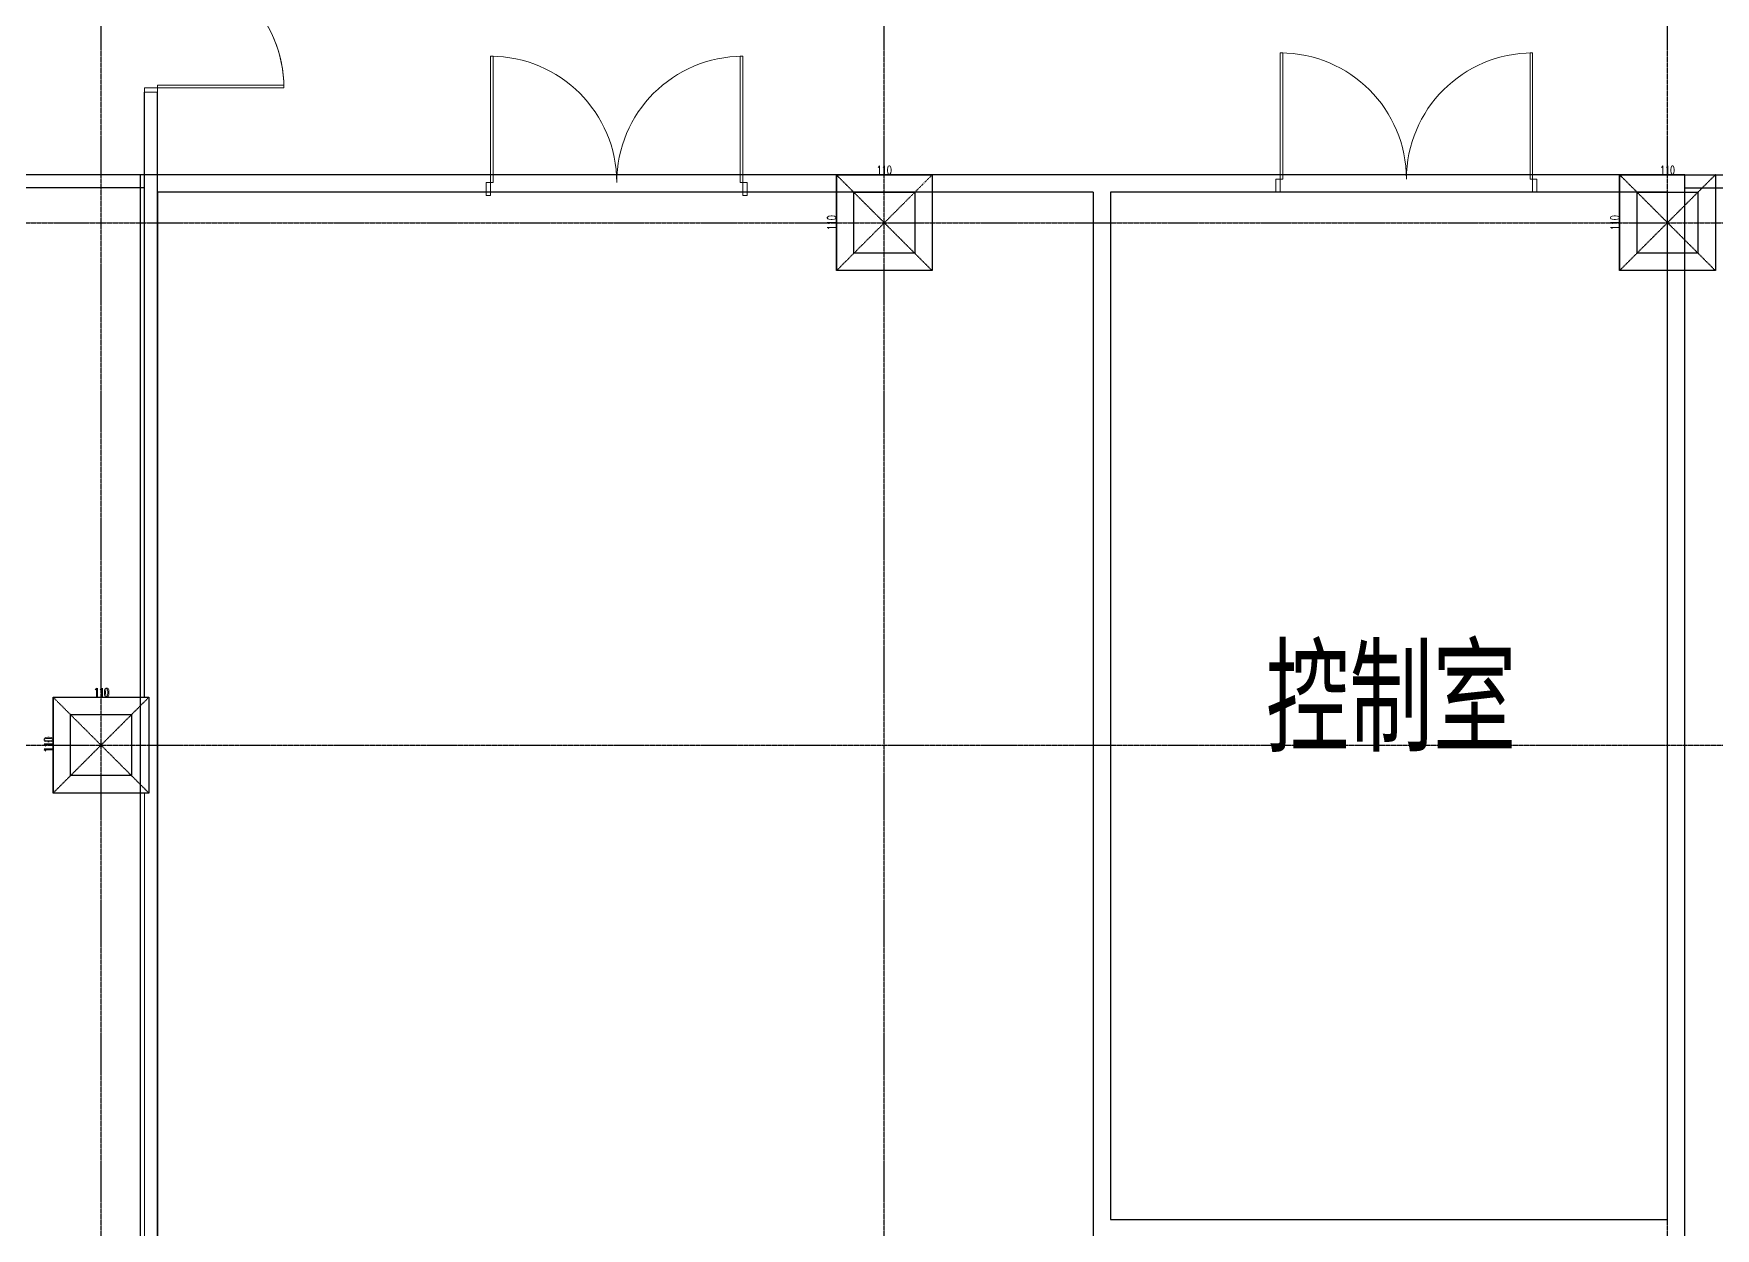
# Model space of a CAD drawing. Header units: millimetres. Extents: x -21841 to 195597, y -1659 to 112111.
# Drawn here: x 1782 to 3715, y 12195 to 13567 of the extents above; entities that cross this region are included whole.
import ezdxf
from ezdxf.enums import TextEntityAlignment as Align

# ---------------------------------------------------------------- set-up
doc = ezdxf.new("R2010")
doc.units = ezdxf.units.MM
doc.linetypes.add('X-N-FAB-L10$0$COL-CEN-LIN', pattern=[3.25, 2.5, -0.25, 0.25, -0.25])
doc.linetypes.add('X-N-FAB-L10$0$HIDDEN', pattern=[0.375, 0.25, -0.125])
for name, color, linetype in [('0-FMCS', 6, 'Continuous'), ('0-XREF', 7, 'Continuous'), ('X-N-FAB-L10$0$0-NC', 8, 'Continuous'), ('X-N-FAB-L10$0$0-ND', 8, 'Continuous'), ('X-N-FAB-L10$0$0-可燃氣體房', 241, 'Continuous'), ('X-N-FAB-L10$0$0-控制室', 7, 'Continuous'), ('X-N-FAB-L10$0$A-WALL-IN', 8, 'Continuous'), ('X-N-FAB-L10$0$CCL', 8, 'X-N-FAB-L10$0$COL-CEN-LIN'), ('X-N-FAB-L10$0$COL', 8, 'Continuous'), ('X-N-FAB-L10$0$COL-S', 8, 'Continuous'), ('X-N-FAB-L10$0$DE-MMTN-F2-Z-000-P-CHEM-L10_0730$0$DOOR', 4, 'Continuous'), ('X-N-FAB-L10$0$DOOR', 8, 'Continuous'), ('X-N-FAB-L10$0$TXT-CODE', 8, 'Continuous'), ('X-N-FAB-L10$0$WALL-P', 8, 'Continuous')]:
    doc.layers.add(name, color=color, linetype=linetype)
doc.layers.add('X-N-FAB-L10$0$STEEL1', color=8, linetype='Continuous', lineweight=0)
doc.styles.add('X-N-FAB-L10$0$CHINA', font='simplex.shx', dxfattribs={"width": 0.75, "bigfont": 'chineset.shx'})
doc.styles.add('X-N-FAB-L10$0$COL-NUM', font='romanc')
doc.styles.add('X-N-FAB-L10$0$DIM', font='simplex.shx', dxfattribs={"width": 0.67, "bigfont": 'chineset.shx'})

# ---------------------------------------------------------------- blocks, each defined once
blk = doc.blocks.new('X-N-FAB-L10$0$萬用門(22改)-REVISED[26]_1')
at = {"layer": 'X-N-FAB-L10$0$DOOR', "color": 4, "lineweight": 0}
for p, q in [((1368.5, 6015), (1368.5, 6020)), ((1368.5, 6020), (1383.5, 6020)), ((1383.5, 6015), (1368.5, 6015)), ((1383.5, 6020), (1383.5, 6015)), ((1383.5, 6015), (1528.5, 6015)), ((1383.5, 6012), (1383.5, 6015)), ((1528.5, 6012), (1383.5, 6012)), ((1528.5, 6015), (1528.5, 6012)), ((1368.5, 5720), (1368.5, 5725)), ((1368.5, 5725), (1383.5, 5725)), ((1383.5, 5728), (1528.5, 5728)), ((1383.5, 5725), (1383.5, 5728)), ((1528.5, 5725), (1383.5, 5725)), ((1383.5, 5725), (1383.5, 5720)), ((1528.5, 5728), (1528.5, 5725)), ((1383.5, 5720), (1368.5, 5720))]:
    blk.add_line(p, q, dxfattribs=at)
for centre, start, end in [((1383.5, 6015), 270, 0), ((1383.5, 5725), 0, 90)]:
    blk.add_arc(centre, 145, start, end, dxfattribs=at)
blk = doc.blocks.new('X-N-FAB-L10')
at = {"layer": 'DEFPOINTS', "color": 8, "linetype": 'X-N-FAB-L10$0$HIDDEN', "ltscale": 0.1}
for p, q in [((2815, 13405), (2705, 13295)), ((2705, 13405), (2815, 13295)), ((3715, 13405), (3605, 13295)), ((3605, 13405), (3715, 13295)), ((1915, 12805), (1805, 12695)), ((1805, 12805), (1915, 12695)), ((1915, 12805), (1805, 12695)), ((1805, 12805), (1915, 12695))]:
    blk.add_line(p, q, dxfattribs=at)
at = {"layer": 'DEFPOINTS', "color": 8}
for p, q in [((2705, 13405), (2815, 13405)), ((2705, 13405), (2705, 13295)), ((3605, 13405), (3715, 13405)), ((3605, 13405), (3605, 13295)), ((1805, 12805), (1915, 12805)), ((1805, 12805), (1805, 12695)), ((1805, 12805), (1915, 12805)), ((1805, 12805), (1805, 12695))]:
    blk.add_line(p, q, dxfattribs=at)
at = {"layer": 'X-N-FAB-L10$0$A-WALL-IN', "color": 8}
for p, q in [((1910, 13405), (35, 13405)), ((3680, 13405), (8445, 13405)), ((1910, 13390), (105, 13390)), ((3680, 13390), (8430, 13390))]:
    blk.add_line(p, q, dxfattribs=at)
at = {"layer": 'X-N-FAB-L10$0$CCL', "color": 8}
for p, q in [((1860, 10600), (1860, 19760)), ((2760, 10600), (2760, 19760)), ((3660, 10600), (3660, 19760)), ((-720, 13350), (27370, 13350)), ((-720, 12750), (27370, 12750))]:
    blk.add_line(p, q, dxfattribs=at)
at = {"layer": 'X-N-FAB-L10$0$COL', "color": 8, "ltscale": 0.1}
for p, q in [((2705, 13405), (2815, 13405)), ((2705, 13295), (2705, 13405)), ((2815, 13405), (2815, 13295)), ((3605, 13405), (3715, 13405)), ((3605, 13295), (3605, 13405)), ((3715, 13405), (3715, 13295)), ((2815, 13295), (2705, 13295)), ((3715, 13295), (3605, 13295)), ((1805, 12805), (1915, 12805)), ((1805, 12695), (1805, 12805)), ((1805, 12805), (1915, 12805)), ((1805, 12695), (1805, 12805)), ((1915, 12805), (1915, 12695)), ((1915, 12805), (1915, 12695)), ((1915, 12695), (1805, 12695)), ((1915, 12695), (1805, 12695))]:
    blk.add_line(p, q, dxfattribs=at)
at = {"layer": 'X-N-FAB-L10$0$COL-S', "color": 8}
for p, q in [((2725, 13385), (2795, 13385)), ((2725, 13315), (2725, 13385)), ((2795, 13385), (2795, 13315)), ((3625, 13385), (3695, 13385)), ((3625, 13315), (3625, 13385)), ((3695, 13385), (3695, 13315)), ((2795, 13315), (2725, 13315)), ((3695, 13315), (3625, 13315)), ((1825, 12785), (1895, 12785)), ((1825, 12715), (1825, 12785)), ((1825, 12785), (1895, 12785)), ((1825, 12715), (1825, 12785)), ((1895, 12785), (1895, 12715)), ((1895, 12785), (1895, 12715)), ((1895, 12715), (1825, 12715)), ((1895, 12715), (1825, 12715))]:
    blk.add_line(p, q, dxfattribs=at)
at = {"layer": 'X-N-FAB-L10$0$DE-MMTN-F2-Z-000-P-CHEM-L10_0730$0$DOOR', "color": 8, "lineweight": 0}
for p, q in [((1925.001, 13505), (1910.001, 13505)), ((1910.001, 13505), (1910.001, 13500)), ((1910.001, 13500), (1925.001, 13500)), ((2070.001, 13508), (1925.001, 13508)), ((1925.001, 13508), (1925.001, 13505)), ((1925.001, 13505), (2070.001, 13505)), ((1925.001, 13500), (1925.001, 13505)), ((2070.001, 13505), (2070.001, 13508))]:
    blk.add_line(p, q, dxfattribs=at)
blk.add_arc((1925.001, 13505), 145, 0.000005, 90.000005, dxfattribs=at)
at = {"layer": 'X-N-FAB-L10$0$DOOR', "color": 8, "lineweight": 0}
for p, q in [((1925, 13505), (1910, 13505)), ((1910, 13505), (1910, 13500)), ((1925, 13505), (1910, 13505)), ((1910, 13505), (1910, 13500)), ((1910, 13500), (1925, 13500)), ((1910, 13500), (1925, 13500)), ((2070, 13508), (1925, 13508)), ((1925, 13508), (1925, 13505)), ((2070, 13508), (1925, 13508)), ((1925, 13508), (1925, 13505)), ((1925, 13505), (2070, 13505)), ((1925, 13500), (1925, 13505)), ((1925, 13505), (2070, 13505)), ((1925, 13500), (1925, 13505)), ((2070, 13505), (2070, 13508)), ((2070, 13505), (2070, 13508))]:
    blk.add_line(p, q, dxfattribs=at)
blk.add_arc((1925, 13505), 145, 0, 90, dxfattribs=at)
blk.add_arc((1925, 13505), 145, 0, 90, dxfattribs=at)
at = {"layer": 'X-N-FAB-L10$0$STEEL1', "color": 8}
blk.add_line((1910, 11605), (1910, 12695), dxfattribs=at)
at = {"layer": 'X-N-FAB-L10$0$WALL-P', "color": 8}
for p, q in [((1910, 12805), (1910, 13500)), ((1925, 11565), (1925, 13500)), ((1925, 13385), (1925, 11585.022)), ((3000, 13385), (1925, 13385))]:
    blk.add_line(p, q, dxfattribs=at)
blk.add_lwpolyline([(3000, 13385), (3000, 12185), (3680, 12185), (3680, 13405), (1905, 13405), (1905, 11565.021)], dxfattribs=at)
blk.add_lwpolyline([(3020, 13385), (3020, 12205), (3660, 12205), (3660, 13385)], close=True, dxfattribs=at)
at = {"layer": 'X-N-FAB-L10$0$0-可燃氣體房', "color": 8, "xscale": -1, "rotation": 270}
blk.add_blockref('X-N-FAB-L10$0$萬用門(22改)-REVISED[26]_1', (-3417.497, 12012.664), dxfattribs=at)
at = {"layer": 'X-N-FAB-L10$0$0-控制室', "color": 8, "ltscale": 80, "xscale": -1, "rotation": 270}
blk.add_blockref('X-N-FAB-L10$0$萬用門(22改)-REVISED[26]_1', (-2510, 12016.5), dxfattribs=at)
at = {"layer": 'DEFPOINTS', "color": 8, "style": 'X-N-FAB-L10$0$DIM', "width": 0.67}
blk.add_text('110', height=10, dxfattribs=at).set_placement((1852.662, 12805.5))
blk.add_text('110', height=10, rotation=90, dxfattribs=at).set_placement((1804.5, 12742.662))
at = {"layer": 'DEFPOINTS', "color": 8, "char_height": 10, "attachment_point": 5, "style": 'X-N-FAB-L10$0$DIM'}
for insert in [(2760, 13410.5), (3660, 13410.5), (1860, 12810.5)]:
    blk.add_mtext('\\A1;110', dxfattribs=dict(at, insert=insert))
at = {"layer": 'DEFPOINTS', "color": 8, "char_height": 10, "attachment_point": 5, "rotation": 90, "style": 'X-N-FAB-L10$0$DIM'}
for insert in [(2699.5, 13350), (3599.5, 13350), (1799.5, 12750)]:
    blk.add_mtext('\\A1;110', dxfattribs=dict(at, insert=insert))
at = {"layer": 'X-N-FAB-L10$0$0-NC', "color": 8, "style": 'X-N-FAB-L10$0$COL-NUM'}
for p in [(1860, 19880), (2760, 19880), (3660, 19880), (4560, 19880), (5460, 19880), (6360, 19880), (7260, 19880), (8160, 19880), (9060, 19880), (9960, 19880), (10860, 19880), (11760, 19880), (12660, 19880), (13560, 19880), (14460, 19880), (15360, 19880), (16260, 19880), (17160, 19880), (18060, 19880), (18960, 19880), (19860, 19880), (20760, 19880), (21660, 19880), (22560, 19880), (-840, 13950), (-840, 13350), (-840, 12750), (-840, 12150), (-840, 11550), (-840, 10750)]:
    blk.add_attdef('GRID-Y', text='', height=120, dxfattribs=at).set_placement(p, align=Align.MIDDLE_CENTER)
at = {"layer": 'X-N-FAB-L10$0$0-ND', "color": 8, "style": 'X-N-FAB-L10$0$CHINA'}
blk.add_attdef('NO', text='', height=33.333, dxfattribs=at).set_placement((23327.5, 11380), align=Align.MIDDLE)
at = {"layer": 'X-N-FAB-L10$0$TXT-CODE', "color": 8, "style": 'X-N-FAB-L10$0$CHINA', "width": 0.8}
blk.add_text('控制室', height=120, dxfattribs=at).set_placement((3342.394, 12802.234), align=Align.MIDDLE_CENTER)

msp = doc.modelspace()

# ---------------------------------------------------------------- block references
at = {"layer": '0-FMCS', "color": 5}
msp.add_blockref('X-N-FAB-L10', (0, 0), dxfattribs=at)
at = {"layer": '0-XREF'}
msp.add_blockref('X-N-FAB-L10', (0, 0), dxfattribs=at)

doc.saveas('drawing.dxf')
